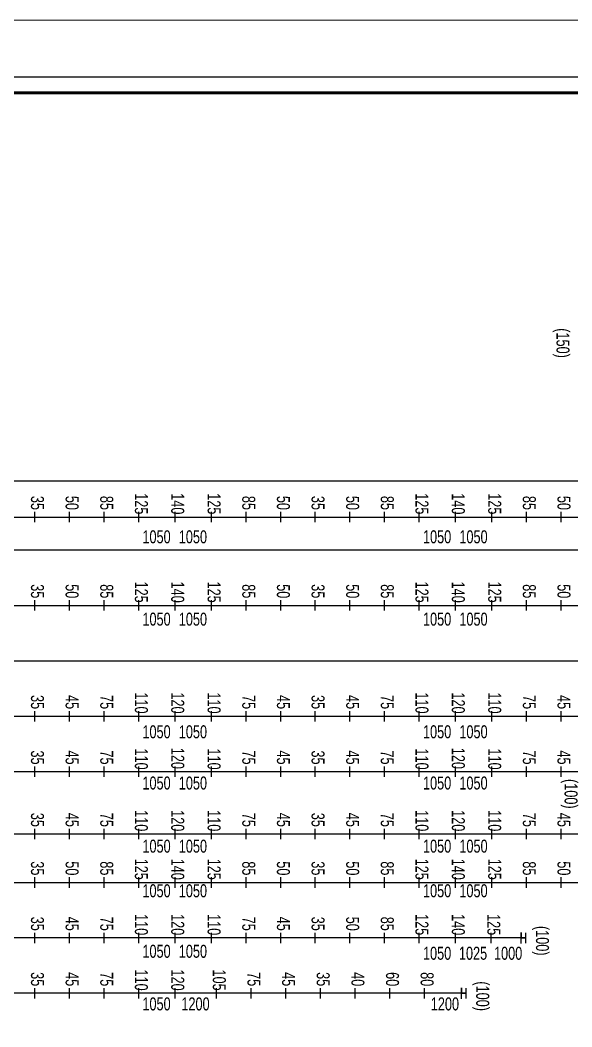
# Model space of a CAD drawing. Header units: millimetres. Extents: x 4465111 to 4895522, y 2166116 to 2541221.
# Drawn here: x 4509302 to 4525230, y 2226128 to 2255192 of the extents above; entities that cross this region are included whole.
import ezdxf
from ezdxf.enums import TextEntityAlignment as Align

# ---------------------------------------------------------------- set-up
doc = ezdxf.new("R2010")
doc.units = ezdxf.units.MM
doc.header["$LTSCALE"] = 50
doc.header["$MEASUREMENT"] = 0
doc.layers.get('DEFPOINTS').update_dxf_attribs({"lineweight": 9})
for name, color, linetype in [('BREAK_LINE', 7, 'Continuous'), ('CDC-KHUNGTEN', 7, 'Continuous'), ('CDC.06.TEXT', 2, 'Continuous'), ('KCS_TEXT', 2, 'Continuous'), ('S- Border', 6, 'Continuous'), ('SP-Reinforcement', 4, 'Continuous')]:
    doc.layers.add(name, color=color, linetype=linetype)
doc.layers.add('Current_plane_Tendon', color=7, linetype='Continuous', true_color=0xab0000)
for name, color, linetype, lineweight in [('S-dims', 8, 'Continuous', 15), ('S-text', 3, 'Continuous', 20), ('S-Thin', 253, 'Continuous', 15)]:
    doc.layers.add(name, color=color, linetype=linetype, lineweight=lineweight)
doc.styles.add('KCS_SMTEXT', font='arial.ttf', dxfattribs={"width": 0.7})
doc.dimstyles.new('KCS_DIM150A', dxfattribs={"dimscale": 150, "dimtxt": 2.5, "dimasz": 3, "dimexe": 1.2, "dimexo": 0, "dimgap": 1, "dimtad": 1, "dimdec": 0, "dimzin": 0, "dimdsep": 46, "dimtxsty": 'KCS_SMTEXT', "dimblk": 'ARCHTICK', "dimcen": 0, "dimdle": 1, "dimse1": 1, "dimse2": 1, "dimsd1": 1, "dimsd2": 1, "dimclrd": 1, "dimclre": 1, "dimclrt": 3, "dimadec": 0, "dimazin": 0, "dimtfac": 1, "dimtdec": 0, "dimtix": 1, "dimtmove": 2, "dimatfit": 3, "dimfxl": 1, "dimtolj": 1, "dimtzin": 0, "dimarcsym": 0})

# ---------------------------------------------------------------- blocks, each defined once
blk = doc.blocks.new('*U205')
at = {"layer": 'SP-Reinforcement'}
blk.add_lwpolyline([(1620, -160), (1620, 160), (1620, 0), (1500, 0), (32822, 0)], dxfattribs=at)
at = {"layer": 'S-text', "style": 'KCS_SMTEXT', "width": 0.7}
blk.add_attdef('COUNT', text='', height=400, dxfattribs=at).set_placement((-1092, 0), align=Align.MIDDLE_CENTER)
blk = doc.blocks.new('*U187')
at = {"layer": 'S- Border'}
blk.add_lwpolyline([(0, 0), (-392, 0)], dxfattribs=at)
blk.add_circle((-692, 0), 300, dxfattribs=at)
at = {"layer": 'S-Thin'}
for p, q in [((3015, 100), (3115, 145)), ((3015, -100), (3115, -145))]:
    blk.add_line(p, q, dxfattribs=at)
blk.add_lwpolyline([(3115, 145), (2465, 225), (2465, -225), (3115, -145)], close=True, dxfattribs=at)
blk.add_lwpolyline([(2465, 225), (3015, 100), (3015, -100), (2465, -225)], dxfattribs=at)
at = {"layer": 'SP-Reinforcement'}
for points in [[(4315, 0), (3435, 0), (3115, 100), (3115, -100), (3435, 0)], [(4315, 0), (6518, 0)], [(20720, -160), (20720, 160), (20720, 0), (20840, 0), (6518, 0)]]:
    blk.add_lwpolyline(points, dxfattribs=at)
at = {"layer": 'S-text', "style": 'KCS_SMTEXT', "width": 0.7}
blk.add_attdef('COUNT', text='', height=400, dxfattribs=at).set_placement((-1092, 0), align=Align.MIDDLE_CENTER)
blk = doc.blocks.new('*U188')
at = {"layer": 'S- Border'}
blk.add_lwpolyline([(0, 0), (-392, 0)], dxfattribs=at)
blk.add_circle((-692, 0), 300, dxfattribs=at)
at = {"layer": 'SP-Reinforcement'}
for points in [[(2700, 0), (2020, 0), (1700, 100), (1700, -100), (2020, 0)], [(2700, 0), (4904, 0)], [(28005, -160), (28005, 160), (28005, 0), (28125, 0), (4904, 0)]]:
    blk.add_lwpolyline(points, dxfattribs=at)
at = {"layer": 'S-text', "style": 'KCS_SMTEXT', "width": 0.7}
blk.add_attdef('COUNT', text='', height=400, dxfattribs=at).set_placement((-1092, 0), align=Align.MIDDLE_CENTER)
blk = doc.blocks.new('*U207')
at = {"layer": 'SP-Reinforcement'}
blk.add_lwpolyline([(4904, 0), (58280, 0), (58600, 100), (58600, -100), (58280, 0)], dxfattribs=at)
at = {"layer": 'S-text', "style": 'KCS_SMTEXT', "width": 0.7}
blk.add_attdef('COUNT', text='', height=400, dxfattribs=at).set_placement((-1092, 0), align=Align.MIDDLE_CENTER)
blk = doc.blocks.new('*U190')
at = {"layer": 'SP-Reinforcement'}
blk.add_lwpolyline([(4904, 0), (58280, 0), (58600, 100), (58600, -100), (58280, 0)], dxfattribs=at)
at = {"layer": 'S-text', "style": 'KCS_SMTEXT', "width": 0.7}
blk.add_attdef('COUNT', text='', height=400, dxfattribs=at).set_placement((-1092, 0), align=Align.MIDDLE_CENTER)
blk = doc.blocks.new('*U192')
at = {"layer": 'SP-Reinforcement'}
blk.add_lwpolyline([(4904, 0), (58280, 0), (58600, 100), (58600, -100), (58280, 0)], dxfattribs=at)
at = {"layer": 'S-text', "style": 'KCS_SMTEXT', "width": 0.7}
blk.add_attdef('COUNT', text='', height=400, dxfattribs=at).set_placement((-1092, 0), align=Align.MIDDLE_CENTER)
blk = doc.blocks.new('*U194')
at = {"layer": 'SP-Reinforcement'}
blk.add_lwpolyline([(4904, 0), (58280, 0), (58600, 100), (58600, -100), (58280, 0)], dxfattribs=at)
at = {"layer": 'S-text', "style": 'KCS_SMTEXT', "width": 0.7}
blk.add_attdef('COUNT', text='', height=400, dxfattribs=at).set_placement((-1092, 0), align=Align.MIDDLE_CENTER)
blk = doc.blocks.new('*U191')
at = {"layer": 'SP-Reinforcement'}
blk.add_lwpolyline([(4904, 0), (58280, 0), (58600, 100), (58600, -100), (58280, 0)], dxfattribs=at)
at = {"layer": 'S-text', "style": 'KCS_SMTEXT', "width": 0.7}
blk.add_attdef('COUNT', text='', height=400, dxfattribs=at).set_placement((-1092, 0), align=Align.MIDDLE_CENTER)
blk = doc.blocks.new('*D258')
at = {"layer": 'DEFPOINTS', "color": 0, "transparency": 16777216}
for p in [(4500873, 2324052), (4501923, 2324052), (4501923, 2323654)]:
    blk.add_point(p, dxfattribs=at)
at = {"layer": 'S-dims', "color": 3, "transparency": 16777216, "insert": (4501398, 2323995), "char_height": 375, "attachment_point": 5, "style": 'KCS_SMTEXT'}
blk.add_mtext('\\A1;1050', dxfattribs=at)
blk = doc.blocks.new('_ArchTick')
at = {"color": 0, "linetype": 'ByBlock', "const_width": 0.15}
blk.add_lwpolyline([(-0.5, -0.5), (0.5, 0.5)], dxfattribs=at)
blk = doc.blocks.new('*D259')
at = {"layer": 'DEFPOINTS', "color": 0, "transparency": 16777216}
for p in [(4501923, 2324052), (4502973, 2324118, 125), (4502973, 2323654)]:
    blk.add_point(p, dxfattribs=at)
at = {"layer": 'S-dims', "color": 3, "transparency": 16777216, "insert": (4502448, 2323995), "char_height": 375, "attachment_point": 5, "style": 'KCS_SMTEXT'}
blk.add_mtext('\\A1;1050', dxfattribs=at)
blk = doc.blocks.new('*D260')
at = {"layer": 'DEFPOINTS', "color": 0, "transparency": 16777216}
for p in [(4508973, 2323968), (4510023, 2323968), (4510023, 2323654)]:
    blk.add_point(p, dxfattribs=at)
at = {"layer": 'S-dims', "color": 3, "transparency": 16777216, "insert": (4509498, 2323995), "char_height": 375, "attachment_point": 5, "style": 'KCS_SMTEXT'}
blk.add_mtext('\\A1;1050', dxfattribs=at)
blk = doc.blocks.new('*D261')
at = {"layer": 'DEFPOINTS', "color": 0, "transparency": 16777216}
for p in [(4511073, 2324041), (4510023, 2323968), (4511073, 2323654)]:
    blk.add_point(p, dxfattribs=at)
at = {"layer": 'S-dims', "color": 3, "transparency": 16777216, "insert": (4510548, 2323995), "char_height": 375, "attachment_point": 5, "style": 'KCS_SMTEXT'}
blk.add_mtext('\\A1;1050', dxfattribs=at)
blk = doc.blocks.new('*D268')
at = {"layer": 'DEFPOINTS', "color": 0, "transparency": 16777216}
for p in [(4500873, 2321619), (4501923, 2321619), (4501923, 2321276)]:
    blk.add_point(p, dxfattribs=at)
at = {"layer": 'S-dims', "color": 3, "transparency": 16777216, "insert": (4501398, 2321618), "char_height": 375, "attachment_point": 5, "style": 'KCS_SMTEXT'}
blk.add_mtext('\\A1;1050', dxfattribs=at)
blk = doc.blocks.new('*D269')
at = {"layer": 'DEFPOINTS', "color": 0, "transparency": 16777216}
for p in [(4501923, 2321619), (4502973, 2321677, 125), (4502973, 2321276)]:
    blk.add_point(p, dxfattribs=at)
at = {"layer": 'S-dims', "color": 3, "transparency": 16777216, "insert": (4502448, 2321618), "char_height": 375, "attachment_point": 5, "style": 'KCS_SMTEXT'}
blk.add_mtext('\\A1;1050', dxfattribs=at)
blk = doc.blocks.new('*D270')
at = {"layer": 'DEFPOINTS', "color": 0, "transparency": 16777216}
for p in [(4508973, 2321580), (4510023, 2321580), (4510023, 2321276)]:
    blk.add_point(p, dxfattribs=at)
at = {"layer": 'S-dims', "color": 3, "transparency": 16777216, "insert": (4509498, 2321618), "char_height": 375, "attachment_point": 5, "style": 'KCS_SMTEXT'}
blk.add_mtext('\\A1;1050', dxfattribs=at)
blk = doc.blocks.new('*D271')
at = {"layer": 'DEFPOINTS', "color": 0, "transparency": 16777216}
for p in [(4510023, 2321580), (4511073, 2321580), (4511073, 2321276)]:
    blk.add_point(p, dxfattribs=at)
at = {"layer": 'S-dims', "color": 3, "transparency": 16777216, "insert": (4510548, 2321618), "char_height": 375, "attachment_point": 5, "style": 'KCS_SMTEXT'}
blk.add_mtext('\\A1;1050', dxfattribs=at)
blk = doc.blocks.new('*D282')
at = {"layer": 'DEFPOINTS', "color": 0, "transparency": 16777216}
for p in [(4500873, 2313767), (4501923, 2313767), (4501923, 2313435)]:
    blk.add_point(p, dxfattribs=at)
at = {"layer": 'S-dims', "color": 3, "transparency": 16777216, "insert": (4501398, 2313776), "char_height": 375, "attachment_point": 5, "style": 'KCS_SMTEXT'}
blk.add_mtext('\\A1;1050', dxfattribs=at)
blk = doc.blocks.new('*D283')
at = {"layer": 'DEFPOINTS', "color": 0, "transparency": 16777216}
for p in [(4501923, 2313767), (4502973, 2313821), (4502973, 2313435)]:
    blk.add_point(p, dxfattribs=at)
at = {"layer": 'S-dims', "color": 3, "transparency": 16777216, "insert": (4502448, 2313776), "char_height": 375, "attachment_point": 5, "style": 'KCS_SMTEXT'}
blk.add_mtext('\\A1;1050', dxfattribs=at)
blk = doc.blocks.new('*D284')
at = {"layer": 'DEFPOINTS', "color": 0, "transparency": 16777216}
for p in [(4508973, 2313784), (4510023, 2313784), (4510023, 2313435)]:
    blk.add_point(p, dxfattribs=at)
at = {"layer": 'S-dims', "color": 3, "transparency": 16777216, "insert": (4509498, 2313776), "char_height": 375, "attachment_point": 5, "style": 'KCS_SMTEXT'}
blk.add_mtext('\\A1;1050', dxfattribs=at)
blk = doc.blocks.new('*D285')
at = {"layer": 'DEFPOINTS', "color": 0, "transparency": 16777216}
for p in [(4510023, 2313784), (4511073, 2313784), (4511073, 2313435)]:
    blk.add_point(p, dxfattribs=at)
at = {"layer": 'S-dims', "color": 3, "transparency": 16777216, "insert": (4510548, 2313776), "char_height": 375, "attachment_point": 5, "style": 'KCS_SMTEXT'}
blk.add_mtext('\\A1;1050', dxfattribs=at)
blk = doc.blocks.new('*D396')
at = {"layer": 'DEFPOINTS', "color": 0, "transparency": 16777216}
for p in [(4500873, 2311995), (4501923, 2311995), (4501923, 2311687)]:
    blk.add_point(p, dxfattribs=at)
at = {"layer": 'S-dims', "color": 3, "transparency": 16777216, "insert": (4501398, 2312029), "char_height": 375, "attachment_point": 5, "style": 'KCS_SMTEXT'}
blk.add_mtext('\\A1;1050', dxfattribs=at)
blk = doc.blocks.new('*D397')
at = {"layer": 'DEFPOINTS', "color": 0, "transparency": 16777216}
for p in [(4501923, 2311995), (4502973, 2311878), (4502973, 2311687)]:
    blk.add_point(p, dxfattribs=at)
at = {"layer": 'S-dims', "color": 3, "transparency": 16777216, "insert": (4502448, 2312029), "char_height": 375, "attachment_point": 5, "style": 'KCS_SMTEXT'}
blk.add_mtext('\\A1;1050', dxfattribs=at)
blk = doc.blocks.new('*D398')
at = {"layer": 'DEFPOINTS', "color": 0, "transparency": 16777216}
for p in [(4508973, 2311877), (4510023, 2311877), (4510023, 2311631)]:
    blk.add_point(p, dxfattribs=at)
at = {"layer": 'S-dims', "color": 3, "transparency": 16777216, "insert": (4509498, 2311972), "char_height": 375, "attachment_point": 5, "style": 'KCS_SMTEXT'}
blk.add_mtext('\\A1;1050', dxfattribs=at)
blk = doc.blocks.new('*D399')
at = {"layer": 'DEFPOINTS', "color": 0, "transparency": 16777216}
for p in [(4510023, 2311877), (4511048, 2311877), (4511048, 2311631)]:
    blk.add_point(p, dxfattribs=at)
at = {"layer": 'S-dims', "color": 3, "transparency": 16777216, "insert": (4510535, 2311972), "char_height": 375, "attachment_point": 5, "style": 'KCS_SMTEXT'}
blk.add_mtext('\\A1;1025', dxfattribs=at)
blk = doc.blocks.new('*D400')
at = {"layer": 'DEFPOINTS', "color": 0, "transparency": 16777216}
for p in [(4511048, 2311877), (4512048, 2311877), (4512048, 2311631)]:
    blk.add_point(p, dxfattribs=at)
at = {"layer": 'S-dims', "color": 3, "transparency": 16777216, "insert": (4511548, 2311972), "char_height": 375, "attachment_point": 5, "style": 'KCS_SMTEXT'}
blk.add_mtext('\\A1;1000', dxfattribs=at)
blk = doc.blocks.new('*D404')
at = {"layer": 'DEFPOINTS', "color": 0, "transparency": 16777216}
for p in [(4500873, 2310518), (4501923, 2310566), (4501923, 2310168)]:
    blk.add_point(p, dxfattribs=at)
at = {"layer": 'S-dims', "color": 3, "transparency": 16777216, "insert": (4501398, 2310510), "char_height": 375, "attachment_point": 5, "style": 'KCS_SMTEXT'}
blk.add_mtext('\\A1;1050', dxfattribs=at)
blk = doc.blocks.new('*D405')
at = {"layer": 'DEFPOINTS', "color": 0, "transparency": 16777216}
for p in [(4501923, 2310566), (4503123, 2310566), (4503123, 2310168)]:
    blk.add_point(p, dxfattribs=at)
at = {"layer": 'S-dims', "color": 3, "transparency": 16777216, "insert": (4502523, 2310510), "char_height": 375, "attachment_point": 5, "style": 'KCS_SMTEXT'}
blk.add_mtext('\\A1;1200', dxfattribs=at)
blk = doc.blocks.new('*D406')
at = {"layer": 'DEFPOINTS', "color": 0, "transparency": 16777216}
for p in [(4509123, 2310518), (4510323, 2310650), (4510323, 2310168)]:
    blk.add_point(p, dxfattribs=at)
at = {"layer": 'S-dims', "color": 3, "transparency": 16777216, "insert": (4509723, 2310510), "char_height": 375, "attachment_point": 5, "style": 'KCS_SMTEXT'}
blk.add_mtext('\\A1;1200', dxfattribs=at)
blk = doc.blocks.new('*D419')
at = {"layer": 'DEFPOINTS', "color": 0, "transparency": 16777216}
for p in [(4500873, 2318368), (4501923, 2318368), (4501923, 2318025)]:
    blk.add_point(p, dxfattribs=at)
at = {"layer": 'S-dims', "color": 3, "transparency": 16777216, "insert": (4501398, 2318366), "char_height": 375, "attachment_point": 5, "style": 'KCS_SMTEXT'}
blk.add_mtext('\\A1;1050', dxfattribs=at)
blk = doc.blocks.new('*D420')
at = {"layer": 'DEFPOINTS', "color": 0, "transparency": 16777216}
for p in [(4501923, 2318368), (4502973, 2318425, 125), (4502973, 2318025)]:
    blk.add_point(p, dxfattribs=at)
at = {"layer": 'S-dims', "color": 3, "transparency": 16777216, "insert": (4502448, 2318366), "char_height": 375, "attachment_point": 5, "style": 'KCS_SMTEXT'}
blk.add_mtext('\\A1;1050', dxfattribs=at)
blk = doc.blocks.new('*D421')
at = {"layer": 'DEFPOINTS', "color": 0, "transparency": 16777216}
for p in [(4508973, 2318328), (4510023, 2318328), (4510023, 2318025)]:
    blk.add_point(p, dxfattribs=at)
at = {"layer": 'S-dims', "color": 3, "transparency": 16777216, "insert": (4509498, 2318366), "char_height": 375, "attachment_point": 5, "style": 'KCS_SMTEXT'}
blk.add_mtext('\\A1;1050', dxfattribs=at)
blk = doc.blocks.new('*D422')
at = {"layer": 'DEFPOINTS', "color": 0, "transparency": 16777216}
for p in [(4510023, 2318328), (4511073, 2318328), (4511073, 2318025)]:
    blk.add_point(p, dxfattribs=at)
at = {"layer": 'S-dims', "color": 3, "transparency": 16777216, "insert": (4510548, 2318366), "char_height": 375, "attachment_point": 5, "style": 'KCS_SMTEXT'}
blk.add_mtext('\\A1;1050', dxfattribs=at)
blk = doc.blocks.new('*D433')
at = {"layer": 'DEFPOINTS', "color": 0, "transparency": 16777216}
for p in [(4500873, 2315054), (4501923, 2315054), (4501923, 2314722)]:
    blk.add_point(p, dxfattribs=at)
at = {"layer": 'S-dims', "color": 3, "transparency": 16777216, "insert": (4501398, 2315064), "char_height": 375, "attachment_point": 5, "style": 'KCS_SMTEXT'}
blk.add_mtext('\\A1;1050', dxfattribs=at)
blk = doc.blocks.new('*D434')
at = {"layer": 'DEFPOINTS', "color": 0, "transparency": 16777216}
for p in [(4501923, 2315054), (4502973, 2315108), (4502973, 2314722)]:
    blk.add_point(p, dxfattribs=at)
at = {"layer": 'S-dims', "color": 3, "transparency": 16777216, "insert": (4502448, 2315064), "char_height": 375, "attachment_point": 5, "style": 'KCS_SMTEXT'}
blk.add_mtext('\\A1;1050', dxfattribs=at)
blk = doc.blocks.new('*D435')
at = {"layer": 'DEFPOINTS', "color": 0, "transparency": 16777216}
for p in [(4508973, 2315071), (4510023, 2315071), (4510023, 2314722)]:
    blk.add_point(p, dxfattribs=at)
at = {"layer": 'S-dims', "color": 3, "transparency": 16777216, "insert": (4509498, 2315064), "char_height": 375, "attachment_point": 5, "style": 'KCS_SMTEXT'}
blk.add_mtext('\\A1;1050', dxfattribs=at)
blk = doc.blocks.new('*D436')
at = {"layer": 'DEFPOINTS', "color": 0, "transparency": 16777216}
for p in [(4510023, 2315071), (4511073, 2315071), (4511073, 2314722)]:
    blk.add_point(p, dxfattribs=at)
at = {"layer": 'S-dims', "color": 3, "transparency": 16777216, "insert": (4510548, 2315064), "char_height": 375, "attachment_point": 5, "style": 'KCS_SMTEXT'}
blk.add_mtext('\\A1;1050', dxfattribs=at)
blk = doc.blocks.new('*U215')
at = {"layer": 'SP-Reinforcement'}
blk.add_lwpolyline([(1620, -160), (1620, 160), (1620, 0), (1500, 0), (32822, 0)], dxfattribs=at)
at = {"layer": 'S-text', "style": 'KCS_SMTEXT', "width": 0.7}
blk.add_attdef('COUNT', text='', height=400, dxfattribs=at).set_placement((-1092, 0), align=Align.MIDDLE_CENTER)
blk = doc.blocks.new('*D463')
at = {"layer": 'DEFPOINTS', "color": 0, "transparency": 16777216}
for p in [(4500873, 2316844, -3200), (4501923, 2316910, -3080), (4501923, 2316546)]:
    blk.add_point(p, dxfattribs=at)
at = {"layer": 'S-dims', "color": 3, "transparency": 16777216, "insert": (4501398, 2316887), "char_height": 375, "attachment_point": 5, "style": 'KCS_SMTEXT'}
blk.add_mtext('\\A1;1050', dxfattribs=at)
blk = doc.blocks.new('*D464')
at = {"layer": 'DEFPOINTS', "color": 0, "transparency": 16777216}
for p in [(4501923, 2316910, -3080), (4502973, 2316910, -3090), (4502973, 2316546)]:
    blk.add_point(p, dxfattribs=at)
at = {"layer": 'S-dims', "color": 3, "transparency": 16777216, "insert": (4502448, 2316887), "char_height": 375, "attachment_point": 5, "style": 'KCS_SMTEXT'}
blk.add_mtext('\\A1;1050', dxfattribs=at)
blk = doc.blocks.new('*D465')
at = {"layer": 'DEFPOINTS', "color": 0, "transparency": 16777216}
for p in [(4508973, 2316910, -3090), (4510023, 2316910), (4510023, 2316546)]:
    blk.add_point(p, dxfattribs=at)
at = {"layer": 'S-dims', "color": 3, "transparency": 16777216, "insert": (4509498, 2316887), "char_height": 375, "attachment_point": 5, "style": 'KCS_SMTEXT'}
blk.add_mtext('\\A1;1050', dxfattribs=at)
blk = doc.blocks.new('*D466')
at = {"layer": 'DEFPOINTS', "color": 0, "transparency": 16777216}
for p in [(4510023, 2316910), (4511073, 2316967, -3090), (4511073, 2316546)]:
    blk.add_point(p, dxfattribs=at)
at = {"layer": 'S-dims', "color": 3, "transparency": 16777216, "insert": (4510548, 2316887), "char_height": 375, "attachment_point": 5, "style": 'KCS_SMTEXT'}
blk.add_mtext('\\A1;1050', dxfattribs=at)
blk = doc.blocks.new('KHUNG TEN')
at = {"layer": 'CDC-KHUNGTEN', "color": 8}
blk.add_lwpolyline([(75096, 1100), (83000, 1100), (83000, 58300), (3000, 58300), (3000, 1100), (75096, 1100)], dxfattribs=at)
at = {"layer": 'CDC-KHUNGTEN', "color": 255, "lineweight": 60}
blk.add_lwpolyline([(74900, 1400), (74900, 58000), (3300, 58000), (3300, 1400), (74900, 1400)], close=True, dxfattribs=at)
at = {"layer": 'DEFPOINTS', "color": 1, "ltscale": 0.2}
blk.add_lwpolyline([(0, 0), (0, 59400), (84100, 59400), (84100, 0), (0, 0)], close=True, dxfattribs=at)
blk = doc.blocks.new('T4- Cap ngang')
at = {"color": 5, "linetype": 'Continuous'}
for points, elevation in [([(4497872.6, 2324718.1), (4497872.6, 2324418.1)], 35), ([(4498872.6, 2324718.1), (4498872.6, 2324418.1)], 50), ([(4499872.6, 2324718.1), (4499872.6, 2324418.1)], 85), ([(4500872.6, 2324718.1), (4500872.6, 2324418.1)], 125), ([(4501922.6, 2324718.1), (4501922.6, 2324418.1)], 140), ([(4502972.6, 2324718.1), (4502972.6, 2324418.1)], 125), ([(4503972.6, 2324718.1), (4503972.6, 2324418.1)], 85), ([(4504972.6, 2324718.1), (4504972.6, 2324418.1)], 50), ([(4505972.6, 2324718.1), (4505972.6, 2324418.1)], 35), ([(4506972.6, 2324718.1), (4506972.6, 2324418.1)], 50), ([(4507972.6, 2324718.1), (4507972.6, 2324418.1)], 85), ([(4508972.6, 2324718.1), (4508972.6, 2324418.1)], 125), ([(4510022.6, 2324718.1), (4510022.6, 2324418.1)], 140), ([(4511072.6, 2324718.1), (4511072.6, 2324418.1)], 125), ([(4512072.6, 2324718.1), (4512072.6, 2324418.1)], 85), ([(4513072.6, 2324718.1), (4513072.6, 2324418.1)], 50), ([(4497872.6, 2322168.1), (4497872.6, 2321868.1)], 35), ([(4498872.6, 2322168.1), (4498872.6, 2321868.1)], 50), ([(4499872.6, 2322168.1), (4499872.6, 2321868.1)], 85), ([(4500872.6, 2322168.1), (4500872.6, 2321868.1)], 125), ([(4501922.6, 2322168.1), (4501922.6, 2321868.1)], 140), ([(4502972.6, 2322168.1), (4502972.6, 2321868.1)], 125), ([(4503972.6, 2322168.1), (4503972.6, 2321868.1)], 85), ([(4504972.6, 2322168.1), (4504972.6, 2321868.1)], 50), ([(4505972.6, 2322168.1), (4505972.6, 2321868.1)], 35), ([(4506972.6, 2322168.1), (4506972.6, 2321868.1)], 50), ([(4507972.6, 2322168.1), (4507972.6, 2321868.1)], 85), ([(4508972.6, 2322168.1), (4508972.6, 2321868.1)], 125), ([(4510022.6, 2322168.1), (4510022.6, 2321868.1)], 140), ([(4511072.6, 2322168.1), (4511072.6, 2321868.1)], 125), ([(4512072.6, 2322168.1), (4512072.6, 2321868.1)], 85), ([(4513072.6, 2322168.1), (4513072.6, 2321868.1)], 50), ([(4497872.6, 2318968.1), (4497872.6, 2318668.1)], 35), ([(4498872.6, 2318968.1), (4498872.6, 2318668.1)], 50), ([(4499872.6, 2318968.1), (4499872.6, 2318668.1)], 85), ([(4500872.6, 2318968.1), (4500872.6, 2318668.1)], 125), ([(4501922.6, 2318968.1), (4501922.6, 2318668.1)], 140), ([(4502972.6, 2318968.1), (4502972.6, 2318668.1)], 125), ([(4503972.6, 2318968.1), (4503972.6, 2318668.1)], 85), ([(4504972.6, 2318968.1), (4504972.6, 2318668.1)], 50), ([(4505972.6, 2318968.1), (4505972.6, 2318668.1)], 35), ([(4506972.6, 2318968.1), (4506972.6, 2318668.1)], 50), ([(4507972.6, 2318968.1), (4507972.6, 2318668.1)], 85), ([(4508972.6, 2318968.1), (4508972.6, 2318668.1)], 125), ([(4510022.6, 2318968.1), (4510022.6, 2318668.1)], 140), ([(4511072.6, 2318968.1), (4511072.6, 2318668.1)], 125), ([(4512072.6, 2318968.1), (4512072.6, 2318668.1)], 85), ([(4513072.6, 2318968.1), (4513072.6, 2318668.1)], 50), ([(4497872.6, 2317368.1), (4497872.6, 2317068.1)], -3165), ([(4498872.6, 2317368.1), (4498872.6, 2317068.1)], -3155), ([(4499872.6, 2317368.1), (4499872.6, 2317068.1)], -3125), ([(4500872.6, 2317368.1), (4500872.6, 2317068.1)], -3090), ([(4501922.6, 2317368.1), (4501922.6, 2317068.1)], -3080), ([(4502972.6, 2317368.1), (4502972.6, 2317068.1)], -3090), ([(4503972.6, 2317368.1), (4503972.6, 2317068.1)], -3125), ([(4504972.6, 2317368.1), (4504972.6, 2317068.1)], -3155), ([(4505972.6, 2317368.1), (4505972.6, 2317068.1)], -3165), ([(4506972.6, 2317368.1), (4506972.6, 2317068.1)], -3155), ([(4507972.6, 2317368.1), (4507972.6, 2317068.1)], -3125), ([(4508972.6, 2317368.1), (4508972.6, 2317068.1)], -3090), ([(4510022.6, 2317368.1), (4510022.6, 2317068.1)], -3080), ([(4511072.6, 2317368.1), (4511072.6, 2317068.1)], -3090), ([(4512072.6, 2317368.1), (4512072.6, 2317068.1)], -3125), ([(4513072.6, 2317368.1), (4513072.6, 2317068.1)], -3155), ([(4497872.6, 2315568.1), (4497872.6, 2315268.1)], 35), ([(4498872.6, 2315568.1), (4498872.6, 2315268.1)], 50), ([(4499872.6, 2315568.1), (4499872.6, 2315268.1)], 85), ([(4500872.6, 2315568.1), (4500872.6, 2315268.1)], 125), ([(4501922.6, 2315568.1), (4501922.6, 2315268.1)], 140), ([(4502972.6, 2315568.1), (4502972.6, 2315268.1)], 125), ([(4503972.6, 2315568.1), (4503972.6, 2315268.1)], 85), ([(4504972.6, 2315568.1), (4504972.6, 2315268.1)], 50), ([(4505972.6, 2315568.1), (4505972.6, 2315268.1)], 35), ([(4506972.6, 2315568.1), (4506972.6, 2315268.1)], 50), ([(4507972.6, 2315568.1), (4507972.6, 2315268.1)], 85), ([(4508972.6, 2315568.1), (4508972.6, 2315268.1)], 125), ([(4510022.6, 2315568.1), (4510022.6, 2315268.1)], 140), ([(4511072.6, 2315568.1), (4511072.6, 2315268.1)], 125), ([(4512072.6, 2315568.1), (4512072.6, 2315268.1)], 85), ([(4513072.6, 2315568.1), (4513072.6, 2315268.1)], 50), ([(4497872.6, 2314168.1), (4497872.6, 2313868.1)], 35), ([(4498872.6, 2314168.1), (4498872.6, 2313868.1)], 50), ([(4499872.6, 2314168.1), (4499872.6, 2313868.1)], 85), ([(4500872.6, 2314168.1), (4500872.6, 2313868.1)], 125), ([(4501922.6, 2314168.1), (4501922.6, 2313868.1)], 140), ([(4502972.6, 2314168.1), (4502972.6, 2313868.1)], 125), ([(4503972.6, 2314168.1), (4503972.6, 2313868.1)], 85), ([(4504972.6, 2314168.1), (4504972.6, 2313868.1)], 50), ([(4505972.6, 2314168.1), (4505972.6, 2313868.1)], 35), ([(4506972.6, 2314168.1), (4506972.6, 2313868.1)], 50), ([(4507972.6, 2314168.1), (4507972.6, 2313868.1)], 85), ([(4508972.6, 2314168.1), (4508972.6, 2313868.1)], 125), ([(4510022.6, 2314168.1), (4510022.6, 2313868.1)], 140), ([(4511072.6, 2314168.1), (4511072.6, 2313868.1)], 125), ([(4512072.6, 2314168.1), (4512072.6, 2313868.1)], 85), ([(4513072.6, 2314168.1), (4513072.6, 2313868.1)], 50), ([(4497872.6, 2312568.1), (4497872.6, 2312268.1)], 35), ([(4498872.6, 2312568.1), (4498872.6, 2312268.1)], 50), ([(4499872.6, 2312568.1), (4499872.6, 2312268.1)], 85), ([(4500872.6, 2312568.1), (4500872.6, 2312268.1)], 125), ([(4501922.6, 2312568.1), (4501922.6, 2312268.1)], 140), ([(4502972.6, 2312568.1), (4502972.6, 2312268.1)], 125), ([(4503972.6, 2312568.1), (4503972.6, 2312268.1)], 85), ([(4504972.6, 2312568.1), (4504972.6, 2312268.1)], 50), ([(4505972.6, 2312568.1), (4505972.6, 2312268.1)], 35), ([(4506972.6, 2312568.1), (4506972.6, 2312268.1)], 50), ([(4507972.6, 2312568.1), (4507972.6, 2312268.1)], 85), ([(4508972.6, 2312568.1), (4508972.6, 2312268.1)], 125), ([(4510022.6, 2312568.1), (4510022.6, 2312268.1)], 140), ([(4511047.6, 2312568.1), (4511047.6, 2312268.1)], 125), ([(4512047.6, 2312568.1), (4512047.6, 2312268.1)], 100), ([(4497872.6, 2310968.1), (4497872.6, 2310668.1)], 35), ([(4498872.6, 2310968.1), (4498872.6, 2310668.1)], 50), ([(4499872.6, 2310968.1), (4499872.6, 2310668.1)], 85), ([(4500872.6, 2310968.1), (4500872.6, 2310668.1)], 125), ([(4501922.6, 2310968.1), (4501922.6, 2310668.1)], 140), ([(4503122.6, 2310968.1), (4503122.6, 2310668.1)], 120), ([(4504122.6, 2310968.1), (4504122.6, 2310668.1)], 85), ([(4505122.6, 2310968.1), (4505122.6, 2310668.1)], 45), ([(4506122.6, 2310968.1), (4506122.6, 2310668.1)], 35), ([(4507122.6, 2310968.1), (4507122.6, 2310668.1)], 40), ([(4508122.6, 2310968.1), (4508122.6, 2310668.1)], 60), ([(4509122.6, 2310968.1), (4509122.6, 2310668.1)], 80), ([(4510322.6, 2310968.1), (4510322.6, 2310668.1)], 100)]:
    blk.add_lwpolyline(points, dxfattribs=dict(at, elevation=elevation))
at = {"layer": 'Current_plane_Tendon'}
for name, p in [('*U205', (4483922.3, 2325618.1)), ('*U205', (4483922.3, 2324568.1)), ('*U191', (4483922.3, 2323618.1)), ('*U194', (4483922.3, 2322018.1)), ('*U192', (4483922.3, 2320418.1)), ('*U207', (4483922.3, 2318818.1)), ('*U215', (4483922.3, 2317218.1)), ('*U190', (4483922.3, 2315418.1)), ('*U207', (4483922.3, 2314018.1))]:
    blk.add_blockref(name, p, dxfattribs=at)
for name, p in [('*U188', (4483922.3, 2312418.1)), ('*U187', (4489482.5, 2310818.1))]:
    blk.add_blockref(name, p, dxfattribs=at).add_auto_attribs({'COUNT': '2'})
at = {"layer": 'KCS_TEXT', "style": 'KCS_SMTEXT', "width": 0.7}
for s, p in [('(150)', (4512944.1, 2330019.6, 150)), ('125', (4500772.6, 2325256.2, 125)), ('140', (4501822.6, 2325256.2, 140)), ('125', (4502872.6, 2325256.2, 125)), ('125', (4508872.6, 2325256.2, 125)), ('140', (4509922.6, 2325256.2, 140)), ('125', (4510972.6, 2325256.2, 125)), ('35', (4497772.6, 2325180, 35)), ('50', (4498772.6, 2325180, 50)), ('85', (4499772.6, 2325180, 85)), ('85', (4503872.6, 2325180, 85)), ('50', (4504872.6, 2325180, 50)), ('35', (4505872.6, 2325180, 35)), ('50', (4506872.6, 2325180, 50)), ('85', (4507872.6, 2325180, 85)), ('85', (4511972.6, 2325180, 85)), ('50', (4512972.6, 2325180, 50)), ('35', (4497772.6, 2322630, 35)), ('50', (4498772.6, 2322630, 50)), ('85', (4499772.6, 2322630, 85)), ('125', (4500772.6, 2322706.2, 125)), ('140', (4501822.6, 2322706.2, 140)), ('125', (4502872.6, 2322706.2, 125)), ('85', (4503872.6, 2322630, 85)), ('50', (4504872.6, 2322630, 50)), ('35', (4505872.6, 2322630, 35)), ('50', (4506872.6, 2322630, 50)), ('85', (4507872.6, 2322630, 85)), ('125', (4508872.6, 2322706.2, 125)), ('140', (4509922.6, 2322706.2, 140)), ('125', (4510972.6, 2322706.2, 125)), ('85', (4511972.6, 2322630, 85)), ('50', (4512972.6, 2322630, 50)), ('35', (4497772.6, 2319430, 35)), ('45', (4498772.6, 2319430, 50)), ('75', (4499772.6, 2319430, 85)), ('110', (4500772.6, 2319506.2, 125)), ('120', (4501822.6, 2319506.2, 140)), ('110', (4502872.6, 2319506.2, 125)), ('75', (4503872.6, 2319430, 85)), ('45', (4504872.6, 2319430, 50)), ('35', (4505872.6, 2319430, 35)), ('45', (4506872.6, 2319430, 50)), ('75', (4507872.6, 2319430, 85)), ('110', (4508872.6, 2319506.2, 125)), ('120', (4509922.6, 2319506.2, 140)), ('110', (4510972.6, 2319506.2, 125)), ('75', (4511972.6, 2319430, 85)), ('45', (4512972.6, 2319430, 50)), ('35', (4497772.6, 2317830, -3165)), ('45', (4498772.6, 2317830, -3155)), ('75', (4499772.6, 2317830, -3125)), ('110', (4500772.6, 2317887.1, -3090)), ('120', (4501822.6, 2317906.2, -3080)), ('110', (4502872.6, 2317887.1, -3090)), ('75', (4503872.6, 2317830, -3125)), ('45', (4504872.6, 2317830, -3155)), ('35', (4505872.6, 2317830, -3165)), ('45', (4506872.6, 2317830, -3155)), ('75', (4507872.6, 2317830, -3125)), ('110', (4508872.6, 2317887.1, -3090)), ('120', (4509922.6, 2317906.2, -3080)), ('110', (4510972.6, 2317887.1, -3090)), ('75', (4511972.6, 2317830, -3125)), ('45', (4512972.6, 2317830, -3155)), ('(100)', (4513177.6, 2317005.6, -3100)), ('35', (4497772.6, 2316030, 35)), ('45', (4498772.6, 2316030, 50)), ('75', (4499772.6, 2316030, 85)), ('110', (4500772.6, 2316106.2, 125)), ('120', (4501822.6, 2316106.2, 140)), ('110', (4502872.6, 2316106.2, 125)), ('75', (4503872.6, 2316030, 85)), ('45', (4504872.6, 2316030, 50)), ('35', (4505872.6, 2316030, 35)), ('45', (4506872.6, 2316030, 50)), ('75', (4507872.6, 2316030, 85)), ('110', (4508872.6, 2316106.2, 125)), ('120', (4509922.6, 2316106.2, 140)), ('110', (4510972.6, 2316106.2, 125)), ('75', (4511972.6, 2316030, 85)), ('45', (4512972.6, 2316030, 50)), ('35', (4497772.6, 2314630, 35)), ('50', (4498772.6, 2314630, 50)), ('85', (4499772.6, 2314630, 85)), ('125', (4500772.6, 2314706.2, 125)), ('140', (4501822.6, 2314706.2, 140)), ('125', (4502872.6, 2314706.2, 125)), ('85', (4503872.6, 2314630, 85)), ('50', (4504872.6, 2314630, 50)), ('35', (4505872.6, 2314630, 35)), ('50', (4506872.6, 2314630, 50)), ('85', (4507872.6, 2314630, 85)), ('125', (4508872.6, 2314706.2, 125)), ('140', (4509922.6, 2314706.2, 140)), ('125', (4510972.6, 2314706.2, 125)), ('85', (4511972.6, 2314630, 85)), ('50', (4512972.6, 2314630, 50)), ('35', (4497772.6, 2313030, 35)), ('45', (4498772.6, 2313030, 50)), ('75', (4499772.6, 2313030, 85)), ('110', (4500772.6, 2313106.2, 125)), ('120', (4501822.6, 2313106.2, 140)), ('110', (4502872.6, 2313106.2, 125)), ('75', (4503872.6, 2313030, 85)), ('45', (4504872.6, 2313030, 50)), ('35', (4505872.6, 2313030, 35)), ('50', (4506872.6, 2313030, 50)), ('85', (4507872.6, 2313030, 85)), ('125', (4508872.6, 2313106.2, 125)), ('140', (4509922.6, 2313106.2, 140)), ('125', (4510947.6, 2313106.2, 125)), ('(100)', (4512352.3, 2312763.7, 100)), ('35', (4497772.6, 2311430, 35)), ('45', (4498772.6, 2311430, 50)), ('75', (4499772.6, 2311430, 85)), ('110', (4500772.6, 2311506.2, 125)), ('120', (4501822.6, 2311506.2, 140)), ('105', (4503022.6, 2311506.2, 120)), ('75', (4504022.6, 2311430, 85)), ('45', (4505022.6, 2311430, 45)), ('35', (4506022.6, 2311430, 35)), ('40', (4507022.6, 2311430, 40)), ('60', (4508022.6, 2311430, 60)), ('80', (4509022.6, 2311430, 80)), ('(100)', (4510627.3, 2311163.7, 100))]:
    blk.add_text(s, height=375, rotation=270, dxfattribs=at).set_placement(p)
at = {"layer": 'S-dims'}
for base, p1, p2, picture, middle in [((4501922.6, 2323654), (4500872.6, 2324051.5), (4501922.6, 2324051.5), '*D258', (4501397.6, 2323995.5)), ((4502972.6, 2323654), (4501922.6, 2324051.5), (4502972.6, 2324118.1, 125), '*D259', (4502447.6, 2323995.5)), ((4510022.6, 2323654), (4508972.6, 2323968.1), (4510022.6, 2323968.1), '*D260', (4509497.6, 2323995.5)), ((4511072.6, 2323654), (4510022.6, 2323968.1), (4511072.6, 2324041), '*D261', (4510547.6, 2323995.5)), ((4501922.6, 2321276.4), (4500872.6, 2321619.4), (4501922.6, 2321619.4), '*D268', (4501397.6, 2321617.9)), ((4502972.6, 2321276.4), (4501922.6, 2321619.4), (4502972.6, 2321676.5, 125), '*D269', (4502447.6, 2321617.9)), ((4510022.6, 2321276.4), (4508972.6, 2321579.9), (4510022.6, 2321579.9), '*D270', (4509497.6, 2321617.9)), ((4511072.6, 2321276.4), (4510022.6, 2321579.9), (4511072.6, 2321579.9), '*D271', (4510547.6, 2321617.9)), ((4501922.6, 2318024.6), (4500872.6, 2318367.6), (4501922.6, 2318367.6), '*D419', (4501397.6, 2318366.1)), ((4502972.6, 2318024.6), (4501922.6, 2318367.6), (4502972.6, 2318424.7, 125), '*D420', (4502447.6, 2318366.1)), ((4510022.6, 2318024.6), (4508972.6, 2318328.1), (4510022.6, 2318328.1), '*D421', (4509497.6, 2318366.1)), ((4511072.6, 2318024.6), (4510022.6, 2318328.1), (4511072.6, 2318328.1), '*D422', (4510547.6, 2318366.1)), ((4501922.6, 2316545.9), (4500872.6, 2316844.5, -3200), (4501922.6, 2316910.3, -3080), '*D463', (4501397.6, 2316887.3)), ((4502972.6, 2316545.9), (4501922.6, 2316910.3, -3080), (4502972.6, 2316910.3, -3090), '*D464', (4502447.6, 2316887.3)), ((4510022.6, 2316545.9), (4508972.6, 2316910.3, -3090), (4510022.6, 2316910.3), '*D465', (4509497.6, 2316887.3)), ((4511072.6, 2316545.9), (4510022.6, 2316910.3), (4511072.6, 2316967.2, -3090), '*D466', (4510547.6, 2316887.3)), ((4501922.6, 2314722.4), (4500872.6, 2315054.4), (4501922.6, 2315054.4), '*D433', (4501397.6, 2315063.9)), ((4502972.6, 2314722.4), (4501922.6, 2315054.4), (4502972.6, 2315108.4), '*D434', (4502447.6, 2315063.9)), ((4510022.6, 2314722.4), (4508972.6, 2315070.9), (4510022.6, 2315070.9), '*D435', (4509497.6, 2315063.9)), ((4511072.6, 2314722.4), (4510022.6, 2315070.9), (4511072.6, 2315070.9), '*D436', (4510547.6, 2315063.9)), ((4501922.6, 2313435), (4500872.6, 2313767), (4501922.6, 2313767), '*D282', (4501397.6, 2313776.5)), ((4502972.6, 2313435), (4501922.6, 2313767), (4502972.6, 2313821), '*D283', (4502447.6, 2313776.5)), ((4510022.6, 2313435), (4508972.6, 2313783.5), (4510022.6, 2313783.5), '*D284', (4509497.6, 2313776.5)), ((4511072.6, 2313435), (4510022.6, 2313783.5), (4511072.6, 2313783.5), '*D285', (4510547.6, 2313776.5)), ((4501922.6, 2311687.1), (4500872.6, 2311995.1), (4501922.6, 2311995.1), '*D396', (4501397.6, 2312028.5)), ((4502972.6, 2311687.1), (4501922.6, 2311995.1), (4502972.6, 2311877.6), '*D397', (4502447.6, 2312028.5)), ((4510022.6, 2311631), (4508972.6, 2311877), (4510022.6, 2311877), '*D398', (4509497.6, 2311972.5)), ((4511047.6, 2311631), (4510022.6, 2311877), (4511047.6, 2311877), '*D399', (4510535.1, 2311972.5)), ((4512047.6, 2311631), (4511047.6, 2311877), (4512047.6, 2311877), '*D400', (4511547.6, 2311972.5)), ((4501922.6, 2310168.1), (4500872.6, 2310518.1), (4501922.6, 2310565.5), '*D404', (4501397.6, 2310509.5)), ((4503122.6, 2310168.1), (4501922.6, 2310565.5), (4503122.6, 2310565.5), '*D405', (4502522.6, 2310509.5)), ((4510322.6, 2310168.1), (4509122.6, 2310518.1), (4510322.6, 2310650), '*D406', (4509722.6, 2310509.5))]:
    dim = blk.add_linear_dim(base=base, p1=p1, p2=p2, dimstyle='KCS_DIM150A', dxfattribs=at)
    dim.commit()
    dim.dimension.update_dxf_attribs({"geometry": picture, "text_midpoint": middle})

msp = doc.modelspace()

# ---------------------------------------------------------------- block references
at = {"layer": 'BREAK_LINE'}
msp.add_blockref('T4- Cap ngang', (11841.8, -83722.2), dxfattribs=at)
at = {"layer": 'CDC.06.TEXT', "xscale": 1.499598482473018, "yscale": 1.499598482473018, "zscale": 1.499598482473018}
msp.add_blockref('KHUNG TEN', (4465110.9, 2166116.3, 0), dxfattribs=at)

doc.saveas('drawing.dxf')
